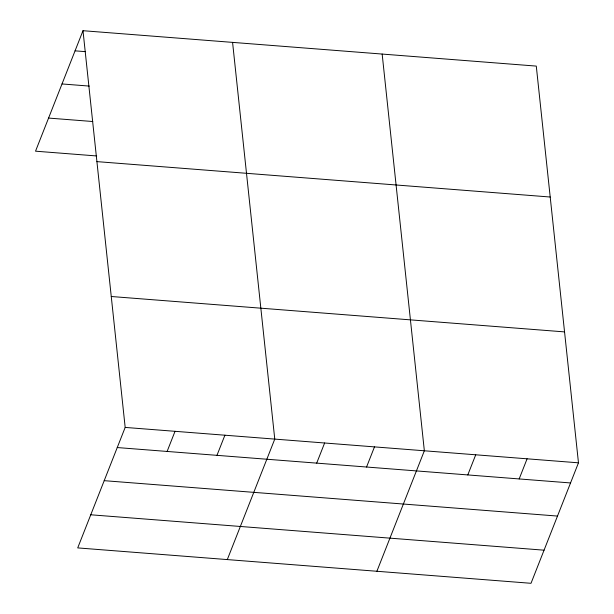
<?xml version="1.0" encoding="UTF-8"?>
<svg xmlns="http://www.w3.org/2000/svg" width="614" height="614" viewBox="0 0 614 614"><rect width="100%" height="100%" fill="white"/><g stroke="black" fill="none" stroke-linecap="round" stroke-linejoin="round"><path stroke-width="0.92" d="M82.99 30.7L125.179 427.421L77.717 547.903L531.01 583.3L578.472 462.818L536.283 66.097L82.99 30.7L35.528 151.182L96.682 155.956M167.108 451.451L175.036 431.312M216.972 455.342L224.901 435.203M227.303 559.584L274.765 439.102L232.576 42.381M316.694 463.133L324.629 442.993M366.558 467.024L374.486 446.885M376.889 571.266L424.351 450.783L382.161 54.063M467.791 474.929L475.727 454.79M519.168 478.943L527.096 458.804M75.054 50.839L85.407 51.645M62.014 83.949L89.299 86.083M48.575 118.072L92.791 121.518M96.912 161.62L550.205 197.017M111.257 296.501L564.55 331.898M125.179 427.421L578.472 462.818M117.243 447.552L570.544 482.949M104.203 480.67L557.497 516.067M90.757 514.785L544.058 550.182"/></g></svg>
